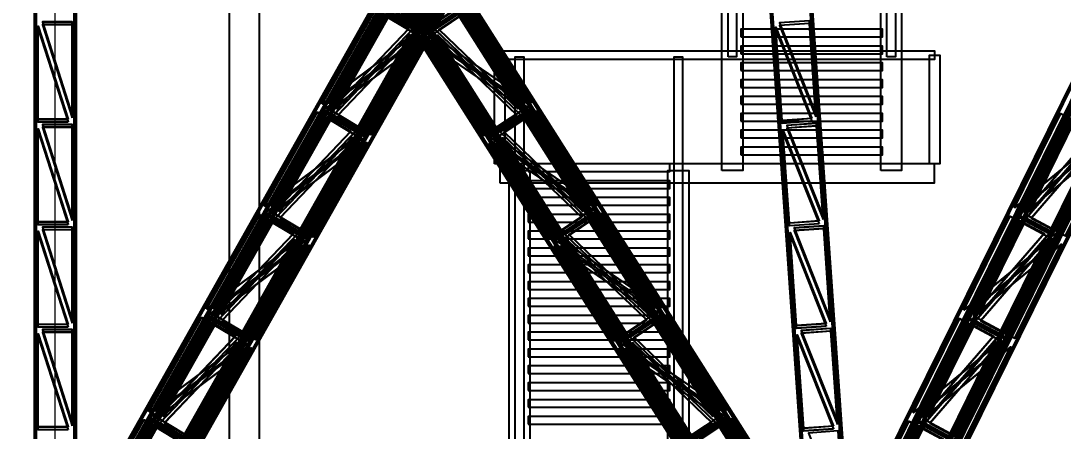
# Model space of a CAD drawing. Header units: millimetres. Extents: x -84906 to 117550, y -3000 to 338000.
# Drawn here: x -364 to 10660, y 82166 to 86499 of the extents above; entities that cross this region are included whole.
import ezdxf

# ---------------------------------------------------------------- set-up
doc = ezdxf.new("R2010")
doc.units = ezdxf.units.MM
for name, color, linetype, lineweight in [('D-BMK-AXIS', 7, 'Continuous', 13), ('D-STR-CORE', 7, 'Continuous', 25), ('D-STR-DIM', 7, 'Continuous', 13), ('D-STR-STRC', 7, 'Continuous', 25)]:
    doc.layers.add(name, color=color, linetype=linetype, lineweight=lineweight)
doc.styles.add('OpenSansCondensed-Light', font='OpenSansCondensed-Light.ttf')
doc.styles.add('TOWER_UNICODE', font='Arial Unicode.ttf')
doc.dimstyles.new('EZDXF', dxfattribs={"dimtxt": 0.25, "dimasz": 0.175, "dimexe": 0.375, "dimexo": 0.125, "dimgap": 0.1, "dimtad": 1, "dimlfac": 100, "dimzin": 12, "dimdsep": 46, "dimtxsty": 'OpenSansCondensed-Light', "dimblk": 'ARCHTICK', "dimcen": 2.5, "dimazin": 3, "dimtfac": 0.5, "dimtmove": 2, "dimatfit": 3})

# ---------------------------------------------------------------- blocks, each defined once
blk = doc.blocks.new('_ARCHTICK')
at = {"color": 0, "linetype": 'BYBLOCK', "const_width": 0.15}
blk.add_lwpolyline([(-0.5, -0.5), (0.5, 0.5)], dxfattribs=at)

msp = doc.modelspace()

# ---------------------------------------------------------------- linework, layer by layer
at = {"layer": 'D-BMK-AXIS'}
msp.add_line((0, -3000), (0, 338000), dxfattribs=at)
at = {"layer": 'D-STR-CORE'}
for points in [[(1840, 18300), (2160, 18300), (2160, 224550), (1840, 224550)], [(1840, 18300), (2160, 18300), (2160, 224550), (1840, 224550)], [(7115, 86117.5), (7115, 90563.3), (7205, 90563.3), (7205, 86117.5)], [(8795, 86117.5), (8795, 90563.3), (8885, 90563.3), (8885, 86117.5)], [(7050, 84917.5), (7050, 89363.3), (7270, 89363.3), (7270, 84917.5)], [(8730, 84917.5), (8730, 89363.3), (8950, 89363.3), (8950, 84917.5)], [(7250, 86330.2), (8750, 86330.2), (8750, 86410.2), (7250, 86410.2)], [(7250, 86152.3), (8750, 86152.3), (8750, 86232.3), (7250, 86232.3)], [(4645, 84987.5), (4645, 86137.5), (4755, 86137.5), (4755, 84987.5)], [(4700, 86182.5), (9300, 86182.5), (9300, 86092.5), (4700, 86092.5)], [(4865, 81671.7), (4865, 86117.5), (4955, 86117.5), (4955, 81671.7)], [(6545, 81671.7), (6545, 86117.5), (6635, 86117.5), (6635, 81671.7)], [(9245, 84987.5), (9245, 86137.5), (9355, 86137.5), (9355, 84987.5)], [(7250, 85974.5), (8750, 85974.5), (8750, 86054.5), (7250, 86054.5)], [(7250, 85796.7), (8750, 85796.7), (8750, 85876.7), (7250, 85876.7)], [(7250, 85618.8), (8750, 85618.8), (8750, 85698.8), (7250, 85698.8)], [(7250, 85441), (8750, 85441), (8750, 85521), (7250, 85521)], [(7250, 85263.2), (8750, 85263.2), (8750, 85343.2), (7250, 85343.2)], [(7250, 85085.3), (8750, 85085.3), (8750, 85165.3), (7250, 85165.3)], [(4700, 84787.5), (9300, 84787.5), (9300, 84987.5), (4700, 84987.5)], [(4800, 80471.7), (4800, 84917.5), (5020, 84917.5), (5020, 80471.7)], [(5000, 84907.5), (6500, 84907.5), (6500, 84987.5), (5000, 84987.5)], [(6480, 80471.7), (6480, 84917.5), (6700, 84917.5), (6700, 80471.7)], [(5000, 84729.7), (6500, 84729.7), (6500, 84809.7), (5000, 84809.7)], [(5000, 84551.8), (6500, 84551.8), (6500, 84631.8), (5000, 84631.8)], [(5000, 84374), (6500, 84374), (6500, 84454), (5000, 84454)], [(5000, 84196.2), (6500, 84196.2), (6500, 84276.2), (5000, 84276.2)], [(5000, 84018.3), (6500, 84018.3), (6500, 84098.3), (5000, 84098.3)], [(5000, 83840.5), (6500, 83840.5), (6500, 83920.5), (5000, 83920.5)], [(5000, 83662.7), (6500, 83662.7), (6500, 83742.7), (5000, 83742.7)], [(5000, 83484.8), (6500, 83484.8), (6500, 83564.8), (5000, 83564.8)], [(5000, 83307), (6500, 83307), (6500, 83387), (5000, 83387)], [(5000, 83129.2), (6500, 83129.2), (6500, 83209.2), (5000, 83209.2)], [(5000, 82951.3), (6500, 82951.3), (6500, 83031.3), (5000, 83031.3)], [(5000, 82773.5), (6500, 82773.5), (6500, 82853.5), (5000, 82853.5)], [(5000, 82595.7), (6500, 82595.7), (6500, 82675.7), (5000, 82675.7)], [(5000, 82417.8), (6500, 82417.8), (6500, 82497.8), (5000, 82497.8)], [(5000, 82240), (6500, 82240), (6500, 82320), (5000, 82320)]]:
    msp.add_lwpolyline(points, close=True, dxfattribs=at)
at = {"layer": 'D-STR-STRC'}
for points in [[(-307.1, 80160.9), (7030.6, 93160.9)], [(-229.8, 80160.9), (7107.8, 93160.9)], [(8461.1, 80163.5), (211.1, 93163.5)], [(8477.4, 80174.4), (227.4, 93174.4)], [(8530.2, 80163.5), (280.2, 93163.5)], [(8546.5, 80174.4), (296.5, 93174.4)], [(-290.3, 80150.8), (7047.4, 93150.8)], [(-213.1, 80150.8), (7124.6, 93150.8)], [(-201.5, 80105.6), (7136.2, 93105.6)], [(-184.7, 80095.5), (7152.9, 93095.5)], [(-150.8, 80105.6), (7186.8, 93105.6)], [(-134, 80095.5), (7203.6, 93095.5)], [(8382.9, 80103.5), (132.9, 93103.5)], [(8399.2, 80114.4), (149.2, 93114.4)], [(8428.2, 80103.5), (178.2, 93103.5)], [(8444.6, 80114.4), (194.6, 93114.4)], [(7932.5, 80146.2), (14357.8, 93146.2)], [(7949.6, 80137.1), (14375, 93137.1)], [(8019.9, 80146.2), (14445.3, 93146.2)], [(8037, 80137.1), (14462.4, 93137.1)], [(8041.6, 80096), (14467, 93096)], [(8058.7, 80086.8), (14484.1, 93086.8)], [(8099, 80096), (14524.3, 93096)], [(8116.1, 80086.8), (14541.5, 93086.8)], [(-220, 80015.3), (-220, 93015.3)], [(-220, 80015.3), (-220, 93015.3)], [(-220, 79984.7), (-220, 92984.7)], [(-220, 79984.7), (-220, 92984.7)], [(-200, 80015.3), (-200, 93015.3)], [(-200, 80015.3), (-200, 93015.3)], [(-200, 79984.7), (-200, 92984.7)], [(-200, 79984.7), (-200, 92984.7)], [(200, 80015.3), (200, 93015.3)], [(200, 80015.3), (200, 93015.3)], [(200, 79984.7), (200, 92984.7)], [(200, 79984.7), (200, 92984.7)], [(220, 80015.3), (220, 93015.3)], [(220, 80015.3), (220, 93015.3)], [(220, 79984.7), (220, 92984.7)], [(220, 79984.7), (220, 92984.7)], [(8030.5, 80000.2), (7118.2, 93000.2)], [(8030.5, 80000.2), (7118.2, 93000.2)], [(8030.5, 79969.6), (7118.2, 92969.6)], [(8030.5, 79969.6), (7118.2, 92969.6)], [(8050.5, 80001.6), (7138.2, 93001.6)], [(8050.5, 80001.6), (7138.2, 93001.6)], [(8050.5, 79971), (7138.2, 92971)], [(8050.5, 79971), (7138.2, 92971)], [(8449.5, 80029), (7537.2, 93029)], [(8449.5, 80029), (7537.2, 93029)], [(8449.5, 79998.4), (7537.2, 92998.4)], [(8449.5, 79998.4), (7537.2, 92998.4)], [(8469.5, 80030.4), (7557.1, 93030.4)], [(8469.5, 80030.4), (7557.1, 93030.4)], [(8469.5, 79999.8), (7557.1, 92999.8)], [(8469.5, 79999.8), (7557.1, 92999.8)], [(7953.5, 79825.6), (-296.5, 92825.6)], [(7969.8, 79836.5), (-280.2, 92836.5)], [(8022.6, 79825.6), (-227.4, 92825.6)], [(8038.9, 79836.5), (-211.1, 92836.5)], [(8055.4, 79885.6), (-194.6, 92885.6)], [(8071.8, 79896.5), (-178.2, 92896.5)], [(8100.8, 79885.6), (-149.2, 92885.6)], [(8117.1, 79896.5), (-132.9, 92896.5)], [(134, 79904.5), (7471.7, 92904.5)], [(150.8, 79894.4), (7488.5, 92894.4)], [(184.7, 79904.5), (7522.4, 92904.5)], [(201.5, 79894.4), (7539.2, 92894.4)], [(213.1, 79849.2), (7550.7, 92849.2)], [(229.8, 79839.1), (7567.5, 92839.1)], [(290.3, 79849.2), (7627.9, 92849.2)], [(307.1, 79839.1), (7644.7, 92839.1)], [(8383.9, 79913.2), (14809.2, 92913.2)], [(8401, 79904), (14826.3, 92904)], [(8441.3, 79913.2), (14866.6, 92913.2)], [(8458.4, 79904), (14883.7, 92904)], [(8463, 79862.9), (14888.3, 92862.9)], [(8480.1, 79853.8), (14905.4, 92853.8)], [(8550.4, 79862.9), (14975.7, 92862.9)], [(8567.5, 79853.8), (14992.9, 92853.8)]]:
    msp.add_lwpolyline(points, dxfattribs=at)
for points in [[(-307.1, 80160.9), (229.8, 79839.1), (7567.5, 92839.1), (7030.6, 93160.9)], [(-303.2, 80160.9), (233.7, 79839.1), (7571.4, 92839.1), (7034.5, 93160.9)], [(8477.4, 80174.4), (7953.5, 79825.6), (-296.5, 92825.6), (227.4, 93174.4)], [(8480.9, 80174.4), (7956.9, 79825.6), (-293.1, 92825.6), (230.9, 93174.4)], [(-233.7, 80160.9), (303.2, 79839.1), (7640.9, 92839.1), (7104, 93160.9)], [(8543.1, 80174.4), (8019.1, 79825.6), (-230.9, 92825.6), (293.1, 93174.4)], [(-229.8, 80160.9), (307.1, 79839.1), (7644.7, 92839.1), (7107.8, 93160.9)], [(8546.5, 80174.4), (8022.6, 79825.6), (-227.4, 92825.6), (296.5, 93174.4)], [(-201.5, 80105.6), (150.8, 79894.4), (7488.5, 92894.4), (7136.2, 93105.6)], [(-197.6, 80105.6), (154.7, 79894.4), (7492.4, 92894.4), (7140, 93105.6)], [(8399.2, 80114.4), (8055.4, 79885.6), (-194.6, 92885.6), (149.2, 93114.4)], [(8402.7, 80114.4), (8058.9, 79885.6), (-191.1, 92885.6), (152.7, 93114.4)], [(-154.7, 80105.6), (197.6, 79894.4), (7535.3, 92894.4), (7183, 93105.6)], [(8441.1, 80114.4), (8097.3, 79885.6), (-152.7, 92885.6), (191.1, 93114.4)], [(-150.8, 80105.6), (201.5, 79894.4), (7539.2, 92894.4), (7186.8, 93105.6)], [(8444.6, 80114.4), (8100.8, 79885.6), (-149.2, 92885.6), (194.6, 93114.4)], [(7932.5, 80146.2), (8480.1, 79853.8), (14905.4, 92853.8), (14357.8, 93146.2)], [(7936.9, 80146.2), (8484.5, 79853.8), (14909.8, 92853.8), (14362.2, 93146.2)], [(8015.5, 80146.2), (8563.1, 79853.8), (14988.5, 92853.8), (14440.9, 93146.2)], [(8019.9, 80146.2), (8567.5, 79853.8), (14992.9, 92853.8), (14445.3, 93146.2)], [(8041.6, 80096), (8401, 79904), (14826.3, 92904), (14467, 93096)], [(8046, 80096), (8405.4, 79904), (14830.7, 92904), (14471.4, 93096)], [(8094.6, 80096), (8454, 79904), (14879.3, 92904), (14520, 93096)], [(8099, 80096), (8458.4, 79904), (14883.7, 92904), (14524.3, 93096)], [(220, 80015.3), (-220, 80015.3), (-220, 93015.3), (220, 93015.3)], [(220, 80015.3), (-220, 80015.3), (-220, 93015.3), (220, 93015.3)], [(220, 80013.1), (-220, 80013.1), (-220, 93013.1), (220, 93013.1)], [(220, 80013.1), (-220, 80013.1), (-220, 93013.1), (220, 93013.1)], [(220, 79986.9), (-220, 79986.9), (-220, 92986.9), (220, 92986.9)], [(220, 79986.9), (-220, 79986.9), (-220, 92986.9), (220, 92986.9)], [(220, 79984.7), (-220, 79984.7), (-220, 92984.7), (220, 92984.7)], [(220, 79984.7), (-220, 79984.7), (-220, 92984.7), (220, 92984.7)], [(8469.5, 80030.4), (8030.5, 80000.2), (7118.2, 93000.2), (7557.1, 93030.4)], [(8469.5, 80030.4), (8030.5, 80000.2), (7118.2, 93000.2), (7557.1, 93030.4)], [(8469.5, 80028.2), (8030.5, 79998), (7118.2, 92998), (7557.1, 93028.2)], [(8469.5, 80028.2), (8030.5, 79998), (7118.2, 92998), (7557.1, 93028.2)], [(8469.5, 80002), (8030.5, 79971.8), (7118.2, 92971.8), (7557.1, 93002)], [(8469.5, 80002), (8030.5, 79971.8), (7118.2, 92971.8), (7557.1, 93002)], [(8469.5, 79999.8), (8030.5, 79969.6), (7118.2, 92969.6), (7557.1, 92999.8)], [(8469.5, 79999.8), (8030.5, 79969.6), (7118.2, 92969.6), (7557.1, 92999.8)], [(4190, 86591.2), (3948.5, 86430.4), (3314.2, 87429.9)], [(4193.5, 86591.2), (3952, 86430.4), (3317.7, 87429.9)], [(4231.9, 86591.2), (3990.4, 86430.4), (3356.1, 87429.9)], [(4235.4, 86591.2), (3993.9, 86430.4), (3359.6, 87429.9)], [(3552.1, 86586.6), (3799.5, 86438.3), (4362.2, 87435.2)], [(3555.9, 86586.6), (3803.4, 86438.3), (4366.1, 87435.2)], [(3598.9, 86586.6), (3846.3, 86438.3), (4409, 87435.2)], [(3602.7, 86586.6), (3850.2, 86438.3), (4412.9, 87435.2)], [(4268.2, 86651.1), (3846.6, 86370.5), (3212.3, 87370)], [(4271.7, 86651.1), (3850, 86370.5), (3215.8, 87370)], [(4333.9, 86651.1), (3912.2, 86370.5), (3277.9, 87370)], [(4337.3, 86651.1), (3915.7, 86370.5), (3281.4, 87370)], [(3446.5, 86641.9), (3878.5, 86383), (4441.2, 87379.9)], [(3450.4, 86641.9), (3882.4, 86383), (4445.1, 87379.9)], [(3519.9, 86641.9), (3951.9, 86383), (4514.6, 87379.9)], [(3523.7, 86641.9), (3955.8, 86383), (4518.4, 87379.9)], [(2819.2, 85620.1), (3381.9, 86617), (3813.9, 86358.1)], [(2823.1, 85620.1), (3385.8, 86617), (3817.8, 86358.1)], [(2892.6, 85620.1), (3455.3, 86617), (3887.3, 86358.1)], [(2896.5, 85620.1), (3459.1, 86617), (3891.2, 86358.1)], [(2924.8, 85564.8), (3487.5, 86561.7), (3734.9, 86413.4)], [(2928.7, 85564.8), (3491.3, 86561.7), (3738.8, 86413.4)], [(2971.6, 85564.8), (3534.3, 86561.7), (3781.8, 86413.4)], [(2975.5, 85564.8), (3538.1, 86561.7), (3785.6, 86413.4)], [(4968.6, 85630), (4334.3, 86629.5), (3912.7, 86348.9)], [(4972.1, 85630), (4337.8, 86629.5), (3916.1, 86348.9)], [(5034.2, 85630), (4400, 86629.5), (3978.3, 86348.9)], [(5037.7, 85630), (4403.4, 86629.5), (3981.8, 86348.9)], [(4890.4, 85570.1), (4256.1, 86569.6), (4014.6, 86408.8)], [(4893.9, 85570.1), (4259.6, 86569.6), (4018.1, 86408.8)], [(4932.3, 85570.1), (4298, 86569.6), (4056.5, 86408.8)], [(4935.8, 85570.1), (4301.5, 86569.6), (4060, 86408.8)], [(135, 85459.2), (-180, 85459.2), (-180, 86443.5)], [(135, 85459.2), (-180, 85459.2), (-180, 86443.5)], [(135, 85457), (-180, 85457), (-180, 86441.3)], [(135, 85457), (-180, 85457), (-180, 86441.3)], [(180, 85503.8), (180, 86488.1), (-135, 86488.1)], [(180, 85503.8), (180, 86488.1), (-135, 86488.1)], [(180, 85501.5), (180, 86485.8), (-135, 86485.8)], [(180, 85501.5), (180, 86485.8), (-135, 86485.8)], [(180, 85475.4), (180, 86459.7), (-135, 86459.7)], [(180, 85475.4), (180, 86459.7), (-135, 86459.7)], [(180, 85473.2), (180, 86457.5), (-135, 86457.5)], [(180, 85473.2), (180, 86457.5), (-135, 86457.5)], [(8002.6, 85468.4), (7688.4, 85446.8), (7619.3, 86431.3)], [(8002.6, 85468.4), (7688.4, 85446.8), (7619.3, 86431.3)], [(8002.6, 85466.2), (7688.4, 85444.5), (7619.3, 86429.1)], [(8002.6, 85466.2), (7688.4, 85444.5), (7619.3, 86429.1)], [(8044.4, 85515.9), (7975.3, 86500.5), (7661.1, 86478.9)], [(8044.4, 85515.9), (7975.3, 86500.5), (7661.1, 86478.9)], [(8044.4, 85513.7), (7975.3, 86498.3), (7661.1, 86476.6)], [(8044.4, 85513.7), (7975.3, 86498.3), (7661.1, 86476.6)], [(8044.4, 85487.6), (7975.3, 86472.1), (7661.1, 86450.5)], [(8044.4, 85487.6), (7975.3, 86472.1), (7661.1, 86450.5)], [(8044.4, 85485.4), (7975.3, 86469.9), (7661.1, 86448.3)], [(8044.4, 85485.4), (7975.3, 86469.9), (7661.1, 86448.3)], [(135, 85430.8), (-180, 85430.8), (-180, 86415.1)], [(135, 85430.8), (-180, 85430.8), (-180, 86415.1)], [(135, 85428.6), (-180, 85428.6), (-180, 86412.9)], [(135, 85428.6), (-180, 85428.6), (-180, 86412.9)], [(2940.6, 85503.3), (3188.1, 85355), (3750.7, 86351.9)], [(2944.4, 85503.3), (3191.9, 85355), (3754.6, 86351.9)], [(2987.4, 85503.3), (3234.9, 85355), (3797.5, 86351.9)], [(2991.3, 85503.3), (3238.7, 85355), (3801.4, 86351.9)], [(4877.5, 85507.8), (4636, 85347.1), (4001.7, 86346.6)], [(4881, 85507.8), (4639.5, 85347.1), (4005.2, 86346.6)], [(4919.4, 85507.8), (4677.9, 85347.1), (4043.6, 86346.6)], [(4922.9, 85507.8), (4681.4, 85347.1), (4047.1, 86346.6)], [(8002.6, 85440), (7688.4, 85418.4), (7619.3, 86403)], [(8002.6, 85440), (7688.4, 85418.4), (7619.3, 86403)], [(8002.6, 85437.8), (7688.4, 85416.2), (7619.3, 86400.7)], [(8002.6, 85437.8), (7688.4, 85416.2), (7619.3, 86400.7)], [(2835, 85558.6), (3267.1, 85299.7), (3829.7, 86296.6)], [(2838.9, 85558.6), (3270.9, 85299.7), (3833.6, 86296.6)], [(2908.4, 85558.6), (3340.4, 85299.7), (3903.1, 86296.6)], [(2912.3, 85558.6), (3344.3, 85299.7), (3907, 86296.6)], [(4955.7, 85567.8), (4534.1, 85287.1), (3899.8, 86286.6)], [(4959.2, 85567.8), (4537.5, 85287.1), (3903.3, 86286.6)], [(5021.4, 85567.8), (4599.7, 85287.1), (3965.4, 86286.6)], [(5024.8, 85567.8), (4603.2, 85287.1), (3968.9, 86286.6)], [(5656.1, 84546.7), (5021.8, 85546.2), (4600.2, 85265.5)], [(5659.6, 84546.7), (5025.3, 85546.2), (4603.6, 85265.5)], [(5721.7, 84546.7), (5087.5, 85546.2), (4665.8, 85265.5)], [(5725.2, 84546.7), (5090.9, 85546.2), (4669.3, 85265.5)], [(2207.8, 84536.8), (2770.5, 85533.7), (3202.5, 85274.7)], [(2211.6, 84536.8), (2774.3, 85533.7), (3206.3, 85274.7)], [(2281.1, 84536.8), (2843.8, 85533.7), (3275.8, 85274.7)], [(2285, 84536.8), (2847.7, 85533.7), (3279.7, 85274.7)], [(2313.3, 84481.5), (2876, 85478.4), (3123.5, 85330)], [(2317.2, 84481.5), (2879.9, 85478.4), (3127.3, 85330)], [(2360.1, 84481.5), (2922.8, 85478.4), (3170.3, 85330)], [(2364, 84481.5), (2926.7, 85478.4), (3174.1, 85330)], [(5577.9, 84486.8), (4943.6, 85486.3), (4702.1, 85325.5)], [(5581.4, 84486.8), (4947.1, 85486.3), (4705.6, 85325.5)], [(5619.8, 84486.8), (4985.5, 85486.3), (4744, 85325.5)], [(5623.3, 84486.8), (4989, 85486.3), (4747.5, 85325.5)], [(10140.4, 84525.8), (10631.9, 85520.2), (11072.5, 85284.8)], [(10144.7, 84525.8), (10636.2, 85520.2), (11076.9, 85284.8)], [(10223.4, 84525.8), (10714.9, 85520.2), (11155.5, 85284.8)], [(10227.8, 84525.8), (10719.3, 85520.2), (11159.9, 85284.8)], [(10249.5, 84475.5), (10741, 85469.9), (10993.4, 85335.1)], [(10253.9, 84475.5), (10745.4, 85469.9), (10997.8, 85335.1)], [(10302.5, 84475.5), (10794, 85469.9), (11046.4, 85335.1)], [(10306.9, 84475.5), (10798.4, 85469.9), (11050.8, 85335.1)], [(135, 84375.9), (-180, 84375.9), (-180, 85360.2)], [(135, 84375.9), (-180, 84375.9), (-180, 85360.2)], [(135, 84373.6), (-180, 84373.6), (-180, 85357.9)], [(135, 84373.6), (-180, 84373.6), (-180, 85357.9)], [(135, 84347.5), (-180, 84347.5), (-180, 85331.8)], [(135, 84347.5), (-180, 84347.5), (-180, 85331.8)], [(135, 84345.3), (-180, 84345.3), (-180, 85329.6)], [(135, 84345.3), (-180, 84345.3), (-180, 85329.6)], [(180, 84420.4), (180, 85404.7), (-135, 85404.7)], [(180, 84420.4), (180, 85404.7), (-135, 85404.7)], [(180, 84418.2), (180, 85402.5), (-135, 85402.5)], [(180, 84418.2), (180, 85402.5), (-135, 85402.5)], [(180, 84392.1), (180, 85376.4), (-135, 85376.4)], [(180, 84392.1), (180, 85376.4), (-135, 85376.4)], [(180, 84389.8), (180, 85374.1), (-135, 85374.1)], [(180, 84389.8), (180, 85374.1), (-135, 85374.1)], [(8078.7, 84385.1), (7764.4, 84363.4), (7695.3, 85348)], [(8078.7, 84385.1), (7764.4, 84363.4), (7695.3, 85348)], [(8078.7, 84382.8), (7764.4, 84361.2), (7695.3, 85345.8)], [(8078.7, 84382.8), (7764.4, 84361.2), (7695.3, 85345.8)], [(8120.4, 84432.6), (8051.3, 85417.1), (7737.1, 85395.5)], [(8120.4, 84432.6), (8051.3, 85417.1), (7737.1, 85395.5)], [(8120.4, 84430.4), (8051.3, 85414.9), (7737.1, 85393.3)], [(8120.4, 84430.4), (8051.3, 85414.9), (7737.1, 85393.3)], [(8120.4, 84404.2), (8051.3, 85388.8), (7737.1, 85367.2)], [(8120.4, 84404.2), (8051.3, 85388.8), (7737.1, 85367.2)], [(8120.4, 84402), (8051.3, 85386.6), (7737.1, 85364.9)], [(8120.4, 84402), (8051.3, 85386.6), (7737.1, 85364.9)], [(2329.1, 84420), (2576.6, 84271.6), (3139.3, 85268.5)], [(2333, 84420), (2580.4, 84271.6), (3143.1, 85268.5)], [(2375.9, 84420), (2623.4, 84271.6), (3186.1, 85268.5)], [(2379.8, 84420), (2627.3, 84271.6), (3189.9, 85268.5)], [(5565, 84424.5), (5323.5, 84263.7), (4689.2, 85263.2)], [(5568.5, 84424.5), (5327, 84263.7), (4692.7, 85263.2)], [(5606.9, 84424.5), (5365.4, 84263.7), (4731.1, 85263.2)], [(5610.4, 84424.5), (5368.9, 84263.7), (4734.6, 85263.2)], [(8078.7, 84356.7), (7764.4, 84335.1), (7695.3, 85319.6)], [(8078.7, 84356.7), (7764.4, 84335.1), (7695.3, 85319.6)], [(8078.7, 84354.5), (7764.4, 84332.9), (7695.3, 85317.4)], [(8078.7, 84354.5), (7764.4, 84332.9), (7695.3, 85317.4)], [(10159.1, 84465.2), (10599.7, 84229.8), (11091.2, 85224.2)], [(10163.5, 84465.2), (10604.1, 84229.8), (11095.6, 85224.2)], [(10242.1, 84465.2), (10682.8, 84229.8), (11174.3, 85224.2)], [(10246.5, 84465.2), (10687.2, 84229.8), (11178.6, 85224.2)], [(10268.2, 84414.9), (10520.6, 84280.1), (11012.1, 85274.5)], [(10272.6, 84414.9), (10525, 84280.1), (11016.5, 85274.5)], [(10321.2, 84414.9), (10573.6, 84280.1), (11065.1, 85274.5)], [(10325.6, 84414.9), (10578, 84280.1), (11069.5, 85274.5)], [(2223.6, 84475.3), (2655.6, 84216.3), (3218.3, 85213.2)], [(2227.4, 84475.3), (2659.4, 84216.3), (3222.1, 85213.2)], [(2296.9, 84475.3), (2728.9, 84216.3), (3291.6, 85213.2)], [(2300.8, 84475.3), (2732.8, 84216.3), (3295.5, 85213.2)], [(5643.2, 84484.5), (5221.6, 84203.8), (4587.3, 85203.3)], [(5646.7, 84484.5), (5225, 84203.8), (4590.8, 85203.3)], [(5708.9, 84484.5), (5287.2, 84203.8), (4652.9, 85203.3)], [(5712.3, 84484.5), (5290.7, 84203.8), (4656.4, 85203.3)], [(1596.3, 83453.4), (2159, 84450.3), (2591, 84191.4)], [(1600.2, 83453.4), (2162.8, 84450.3), (2594.9, 84191.4)], [(1669.7, 83453.4), (2232.3, 84450.3), (2664.4, 84191.4)], [(1673.5, 83453.4), (2236.2, 84450.3), (2668.2, 84191.4)], [(6343.6, 83463.4), (5709.3, 84462.9), (5287.7, 84182.2)], [(6347.1, 83463.4), (5712.8, 84462.9), (5291.1, 84182.2)], [(6409.2, 83463.4), (5775, 84462.9), (5353.3, 84182.2)], [(6412.7, 83463.4), (5778.4, 84462.9), (5356.8, 84182.2)], [(1701.8, 83398.1), (2264.5, 84395), (2512, 84246.7)], [(1705.7, 83398.1), (2268.4, 84395), (2515.9, 84246.7)], [(1748.7, 83398.1), (2311.3, 84395), (2558.8, 84246.7)], [(1752.5, 83398.1), (2315.2, 84395), (2562.7, 84246.7)], [(6265.4, 83403.4), (5631.1, 84402.9), (5389.6, 84242.2)], [(6268.9, 83403.4), (5634.6, 84402.9), (5393.1, 84242.2)], [(6307.3, 83403.4), (5673, 84402.9), (5431.5, 84242.2)], [(6310.8, 83403.4), (5676.5, 84402.9), (5435, 84242.2)], [(8196.5, 83349.3), (8127.4, 84333.8), (7813.1, 84312.2)], [(8196.5, 83349.3), (8127.4, 84333.8), (7813.1, 84312.2)], [(9604.9, 83442.4), (10096.4, 84436.8), (10537.1, 84201.5)], [(9609.3, 83442.4), (10100.8, 84436.8), (10541.4, 84201.5)], [(9688, 83442.4), (10179.5, 84436.8), (10620.1, 84201.5)], [(9692.3, 83442.4), (10183.8, 84436.8), (10624.5, 84201.5)], [(9714.1, 83392.2), (10205.6, 84386.6), (10458, 84251.7)], [(9718.4, 83392.2), (10209.9, 84386.6), (10462.3, 84251.7)], [(9767.1, 83392.2), (10258.5, 84386.6), (10511, 84251.7)], [(9771.4, 83392.2), (10262.9, 84386.6), (10515.3, 84251.7)], [(135, 83292.5), (-180, 83292.5), (-180, 84276.8)], [(135, 83292.5), (-180, 83292.5), (-180, 84276.8)], [(135, 83290.3), (-180, 83290.3), (-180, 84274.6)], [(135, 83290.3), (-180, 83290.3), (-180, 84274.6)], [(135, 83264.2), (-180, 83264.2), (-180, 84248.5)], [(135, 83264.2), (-180, 83264.2), (-180, 84248.5)], [(135, 83261.9), (-180, 83261.9), (-180, 84246.2)], [(135, 83261.9), (-180, 83261.9), (-180, 84246.2)], [(180, 83337.1), (180, 84321.4), (-135, 84321.4)], [(180, 83337.1), (180, 84321.4), (-135, 84321.4)], [(180, 83334.9), (180, 84319.2), (-135, 84319.2)], [(180, 83334.9), (180, 84319.2), (-135, 84319.2)], [(180, 83308.7), (180, 84293), (-135, 84293)], [(180, 83308.7), (180, 84293), (-135, 84293)], [(180, 83306.5), (180, 84290.8), (-135, 84290.8)], [(180, 83306.5), (180, 84290.8), (-135, 84290.8)], [(8154.7, 83301.7), (7840.4, 83280.1), (7771.4, 84264.6)], [(8154.7, 83301.7), (7840.4, 83280.1), (7771.4, 84264.6)], [(8154.7, 83299.5), (7840.4, 83277.9), (7771.4, 84262.4)], [(8154.7, 83299.5), (7840.4, 83277.9), (7771.4, 84262.4)], [(8154.7, 83273.4), (7840.4, 83251.7), (7771.4, 84236.3)], [(8154.7, 83273.4), (7840.4, 83251.7), (7771.4, 84236.3)], [(8154.7, 83271.1), (7840.4, 83249.5), (7771.4, 84234.1)], [(8154.7, 83271.1), (7840.4, 83249.5), (7771.4, 84234.1)], [(8196.5, 83347), (8127.4, 84331.6), (7813.1, 84310)], [(8196.5, 83347), (8127.4, 84331.6), (7813.1, 84310)], [(8196.5, 83320.9), (8127.4, 84305.5), (7813.1, 84283.8)], [(8196.5, 83320.9), (8127.4, 84305.5), (7813.1, 84283.8)], [(8196.5, 83318.7), (8127.4, 84303.2), (7813.1, 84281.6)], [(8196.5, 83318.7), (8127.4, 84303.2), (7813.1, 84281.6)], [(1612.1, 83391.9), (2044.1, 83133), (2606.8, 84129.9)], [(1616, 83391.9), (2048, 83133), (2610.7, 84129.9)], [(1685.5, 83391.9), (2117.5, 83133), (2680.2, 84129.9)], [(1689.3, 83391.9), (2121.3, 83133), (2684, 84129.9)], [(1717.6, 83336.6), (1965.1, 83188.3), (2527.8, 84185.2)], [(1721.5, 83336.6), (1969, 83188.3), (2531.6, 84185.2)], [(1764.5, 83336.6), (2011.9, 83188.3), (2574.6, 84185.2)], [(1768.3, 83336.6), (2015.8, 83188.3), (2578.5, 84185.2)], [(6330.7, 83401.1), (5909.1, 83120.5), (5274.8, 84120)], [(6334.2, 83401.1), (5912.5, 83120.5), (5278.3, 84120)], [(6396.4, 83401.1), (5974.7, 83120.5), (5340.4, 84120)], [(6399.8, 83401.1), (5978.2, 83120.5), (5343.9, 84120)], [(6252.5, 83341.2), (6011, 83180.4), (5376.7, 84179.9)], [(6256, 83341.2), (6014.5, 83180.4), (5380.2, 84179.9)], [(6294.4, 83341.2), (6052.9, 83180.4), (5418.6, 84179.9)], [(6297.9, 83341.2), (6056.4, 83180.4), (5422.1, 84179.9)], [(9623.6, 83381.9), (10064.3, 83146.5), (10555.8, 84140.9)], [(9628, 83381.9), (10068.7, 83146.5), (10560.1, 84140.9)], [(9706.7, 83381.9), (10147.3, 83146.5), (10638.8, 84140.9)], [(9711.1, 83381.9), (10151.7, 83146.5), (10643.2, 84140.9)], [(9732.8, 83331.6), (9985.2, 83196.8), (10476.7, 84191.2)], [(9737.2, 83331.6), (9989.6, 83196.8), (10481.1, 84191.2)], [(9785.8, 83331.6), (10038.2, 83196.8), (10529.7, 84191.2)], [(9790.2, 83331.6), (10042.6, 83196.8), (10534.1, 84191.2)], [(984.8, 82370.1), (1547.5, 83367), (1979.5, 83108.1)], [(988.7, 82370.1), (1551.4, 83367), (1983.4, 83108.1)], [(1058.2, 82370.1), (1620.9, 83367), (2052.9, 83108.1)], [(1062, 82370.1), (1624.7, 83367), (2056.7, 83108.1)], [(7031.1, 82380), (6396.8, 83379.5), (5975.2, 83098.9)], [(7034.6, 82380), (6400.3, 83379.5), (5978.6, 83098.9)], [(7096.7, 82380), (6462.5, 83379.5), (6040.8, 83098.9)], [(7100.2, 82380), (6465.9, 83379.5), (6044.3, 83098.9)], [(9069.5, 82359.1), (9561, 83353.5), (10001.6, 83118.1)], [(9073.8, 82359.1), (9565.3, 83353.5), (10006, 83118.1)], [(9152.5, 82359.1), (9644, 83353.5), (10084.7, 83118.1)], [(9156.9, 82359.1), (9648.4, 83353.5), (10089, 83118.1)], [(180, 82253.8), (180, 83238.1), (-135, 83238.1)], [(180, 82253.8), (180, 83238.1), (-135, 83238.1)], [(180, 82251.5), (180, 83235.8), (-135, 83235.8)], [(180, 82251.5), (180, 83235.8), (-135, 83235.8)], [(1090.4, 82314.8), (1653.1, 83311.7), (1900.5, 83163.4)], [(1094.2, 82314.8), (1656.9, 83311.7), (1904.4, 83163.4)], [(1137.2, 82314.8), (1699.9, 83311.7), (1947.3, 83163.4)], [(1141, 82314.8), (1703.7, 83311.7), (1951.2, 83163.4)], [(6952.9, 82320.1), (6318.6, 83319.6), (6077.1, 83158.8)], [(6956.4, 82320.1), (6322.1, 83319.6), (6080.6, 83158.8)], [(6994.8, 82320.1), (6360.5, 83319.6), (6119, 83158.8)], [(6998.3, 82320.1), (6364, 83319.6), (6122.5, 83158.8)], [(8272.5, 82265.9), (8203.4, 83250.5), (7889.2, 83228.9)], [(8272.5, 82265.9), (8203.4, 83250.5), (7889.2, 83228.9)], [(8272.5, 82263.7), (8203.4, 83248.3), (7889.2, 83226.6)], [(8272.5, 82263.7), (8203.4, 83248.3), (7889.2, 83226.6)], [(9178.6, 82308.8), (9670.1, 83303.2), (9922.5, 83168.4)], [(9183, 82308.8), (9674.5, 83303.2), (9926.9, 83168.4)], [(9231.6, 82308.8), (9723.1, 83303.2), (9975.5, 83168.4)], [(9236, 82308.8), (9727.5, 83303.2), (9979.9, 83168.4)], [(135, 82209.2), (-180, 82209.2), (-180, 83193.5)], [(135, 82209.2), (-180, 82209.2), (-180, 83193.5)], [(135, 82207), (-180, 82207), (-180, 83191.3)], [(135, 82207), (-180, 82207), (-180, 83191.3)], [(135, 82180.8), (-180, 82180.8), (-180, 83165.1)], [(135, 82180.8), (-180, 82180.8), (-180, 83165.1)], [(135, 82178.6), (-180, 82178.6), (-180, 83162.9)], [(135, 82178.6), (-180, 82178.6), (-180, 83162.9)], [(180, 82225.4), (180, 83209.7), (-135, 83209.7)], [(180, 82225.4), (180, 83209.7), (-135, 83209.7)], [(180, 82223.2), (180, 83207.5), (-135, 83207.5)], [(180, 82223.2), (180, 83207.5), (-135, 83207.5)], [(8230.7, 82218.4), (7916.5, 82196.8), (7847.4, 83181.3)], [(8230.7, 82218.4), (7916.5, 82196.8), (7847.4, 83181.3)], [(8230.7, 82216.2), (7916.5, 82194.5), (7847.4, 83179.1)], [(8230.7, 82216.2), (7916.5, 82194.5), (7847.4, 83179.1)], [(8230.7, 82190), (7916.5, 82168.4), (7847.4, 83153)], [(8230.7, 82190), (7916.5, 82168.4), (7847.4, 83153)], [(8230.7, 82187.8), (7916.5, 82166.2), (7847.4, 83150.7)], [(8230.7, 82187.8), (7916.5, 82166.2), (7847.4, 83150.7)], [(8272.5, 82237.6), (8203.4, 83222.1), (7889.2, 83200.5)], [(8272.5, 82237.6), (8203.4, 83222.1), (7889.2, 83200.5)], [(8272.5, 82235.4), (8203.4, 83219.9), (7889.2, 83198.3)], [(8272.5, 82235.4), (8203.4, 83219.9), (7889.2, 83198.3)], [(1000.6, 82308.6), (1432.6, 82049.7), (1995.3, 83046.6)], [(1004.5, 82308.6), (1436.5, 82049.7), (1999.2, 83046.6)], [(1074, 82308.6), (1506, 82049.7), (2068.7, 83046.6)], [(1077.8, 82308.6), (1509.9, 82049.7), (2072.5, 83046.6)], [(1106.2, 82253.3), (1353.6, 82105), (1916.3, 83101.9)], [(1110, 82253.3), (1357.5, 82105), (1920.2, 83101.9)], [(1153, 82253.3), (1400.4, 82105), (1963.1, 83101.9)], [(1156.8, 82253.3), (1404.3, 82105), (1967, 83101.9)], [(7018.2, 82317.8), (6596.6, 82037.1), (5962.3, 83036.6)], [(7021.7, 82317.8), (6600, 82037.1), (5965.8, 83036.6)], [(7083.9, 82317.8), (6662.2, 82037.1), (6027.9, 83036.6)], [(7087.3, 82317.8), (6665.7, 82037.1), (6031.4, 83036.6)], [(6940, 82257.8), (6698.5, 82097.1), (6064.2, 83096.6)], [(6943.5, 82257.8), (6702, 82097.1), (6067.7, 83096.6)], [(6981.9, 82257.8), (6740.4, 82097.1), (6106.1, 83096.6)], [(6985.4, 82257.8), (6743.9, 82097.1), (6109.6, 83096.6)], [(9088.2, 82298.5), (9528.8, 82063.2), (10020.3, 83057.6)], [(9092.6, 82298.5), (9533.2, 82063.2), (10024.7, 83057.6)], [(9171.2, 82298.5), (9611.9, 82063.2), (10103.4, 83057.6)], [(9175.6, 82298.5), (9616.3, 82063.2), (10107.7, 83057.6)], [(9197.3, 82248.3), (9449.8, 82113.4), (9941.2, 83107.8)], [(9201.7, 82248.3), (9454.1, 82113.4), (9945.6, 83107.8)], [(9250.3, 82248.3), (9502.8, 82113.4), (9994.2, 83107.8)], [(9254.7, 82248.3), (9507.1, 82113.4), (9998.6, 83107.8)], [(373.4, 81286.8), (936, 82283.7), (1368.1, 82024.7)], [(377.2, 81286.8), (939.9, 82283.7), (1371.9, 82024.7)], [(446.7, 81286.8), (1009.4, 82283.7), (1441.4, 82024.7)], [(450.6, 81286.8), (1013.3, 82283.7), (1445.3, 82024.7)], [(7718.6, 81296.7), (7084.3, 82296.2), (6662.7, 82015.5)], [(7722.1, 81296.7), (7087.8, 82296.2), (6666.1, 82015.5)], [(7784.2, 81296.7), (7150, 82296.2), (6728.3, 82015.5)], [(7787.7, 81296.7), (7153.4, 82296.2), (6731.8, 82015.5)], [(8534, 81275.8), (9025.5, 82270.2), (9466.2, 82034.8)], [(8538.4, 81275.8), (9029.9, 82270.2), (9470.5, 82034.8)], [(8617.1, 81275.8), (9108.6, 82270.2), (9549.2, 82034.8)], [(8621.4, 81275.8), (9112.9, 82270.2), (9553.6, 82034.8)], [(478.9, 81231.5), (1041.6, 82228.4), (1289, 82080)], [(482.8, 81231.5), (1045.4, 82228.4), (1292.9, 82080)], [(525.7, 81231.5), (1088.4, 82228.4), (1335.9, 82080)], [(529.6, 81231.5), (1092.3, 82228.4), (1339.7, 82080)], [(7640.4, 81236.8), (7006.1, 82236.3), (6764.6, 82075.5)], [(7643.9, 81236.8), (7009.6, 82236.3), (6768.1, 82075.5)], [(7682.3, 81236.8), (7048, 82236.3), (6806.5, 82075.5)], [(7685.8, 81236.8), (7051.5, 82236.3), (6810, 82075.5)], [(8348.5, 81182.6), (8279.4, 82167.1), (7965.2, 82145.5)], [(8348.5, 81182.6), (8279.4, 82167.1), (7965.2, 82145.5)], [(8643.2, 81225.5), (9134.7, 82219.9), (9387.1, 82085.1)], [(8647.5, 81225.5), (9139, 82219.9), (9391.4, 82085.1)], [(8696.2, 81225.5), (9187.7, 82219.9), (9440.1, 82085.1)], [(8700.5, 81225.5), (9192, 82219.9), (9444.4, 82085.1)]]:
    msp.add_lwpolyline(points, close=True, dxfattribs=at)

# ---------------------------------------------------------------- dimensions: what is measured, and where the dimension line sits
at = {"layer": 'D-STR-DIM'}
for base, p2 in [((-79000, 0), (0, 333000)), ((116500, 0), (0, 223550)), ((85000, 0), (0, 125000))]:
    msp.add_linear_dim(base=base, p1=(0, 0), p2=p2, angle=90, dimstyle='EZDXF', override={"dimtxt": 4200, "dimasz": 1875, "dimexe": 1050, "dimexo": 900, "dimgap": 1050, "dimtad": 1, "dimdec": 0, "dimlfac": 1, "dimlunit": 2, "dimtxsty": 'TOWER_UNICODE', "dimclrd": 7, "dimclre": 7, "dimclrt": 7}, dxfattribs=at).render()

doc.saveas('drawing.dxf')
